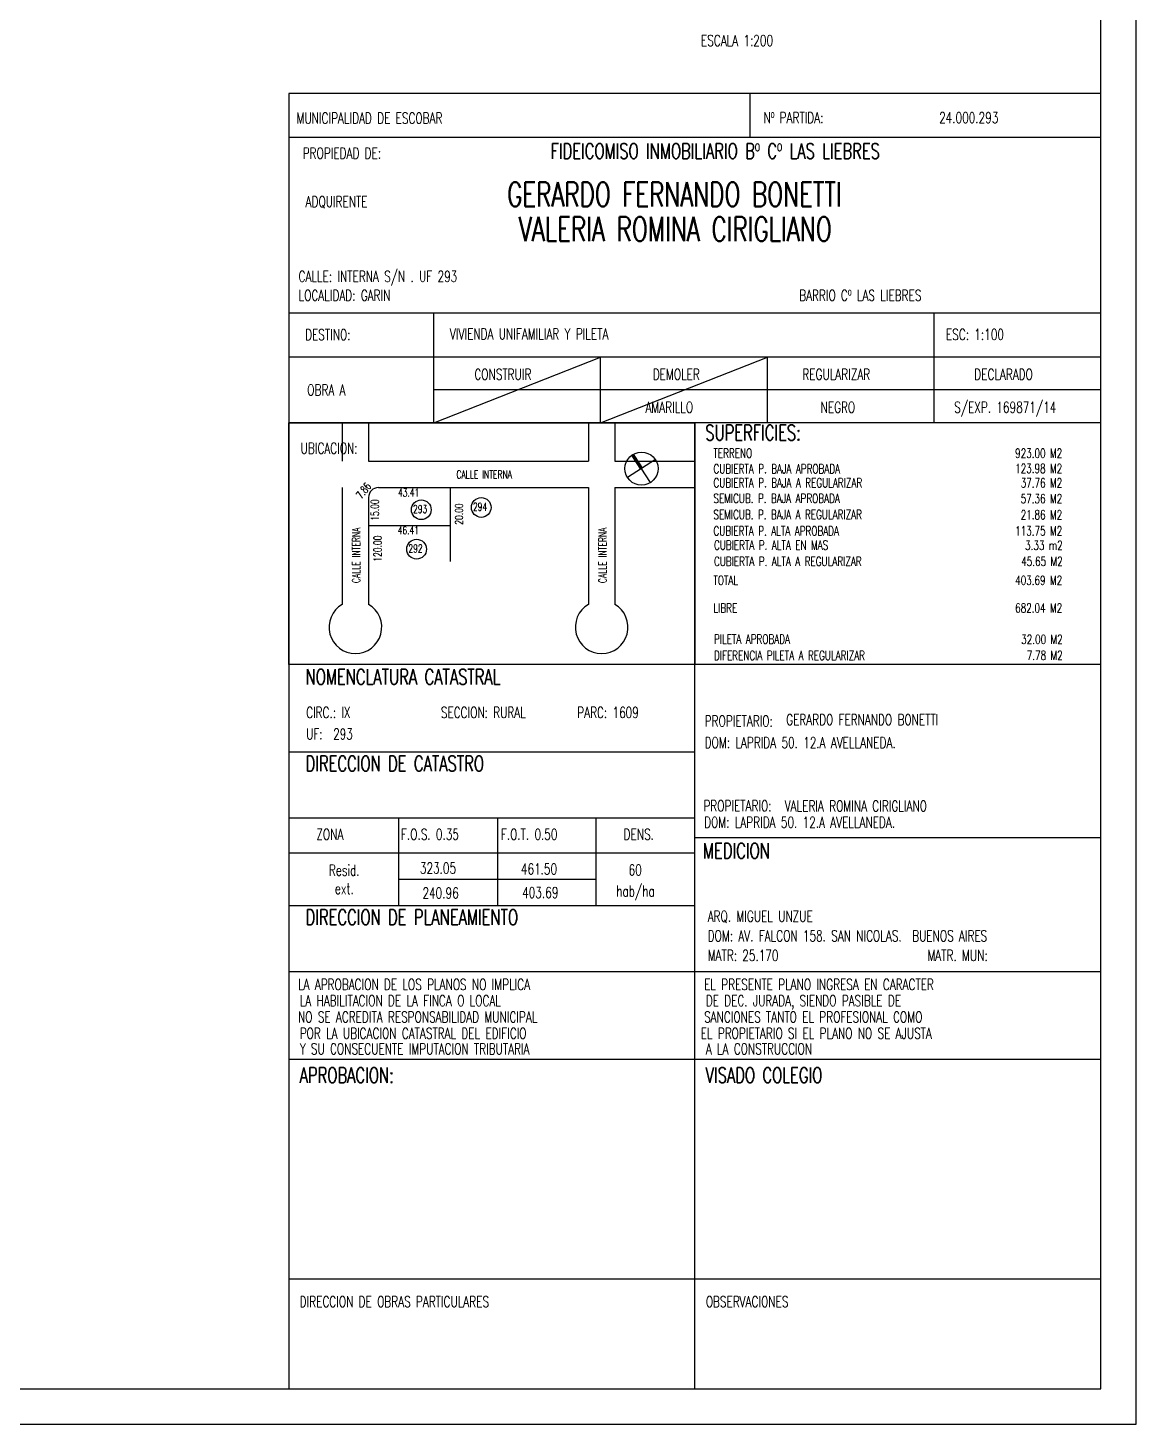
# Model space of a CAD drawing. Header units: millimetres. Extents: x 237 to 802, y 86 to 296.
# Drawn here: x 418.44 to 443.68, y 103.01 to 134.81 of the extents above; entities that cross this region are included whole.
import ezdxf
from ezdxf.enums import TextEntityAlignment as Align

# ---------------------------------------------------------------- set-up
doc = ezdxf.new("R2010")
doc.units = ezdxf.units.MM
for name, color, linetype in [('01', 1, 'Continuous'), ('02', 1, 'Continuous'), ('A-COTAS', 7, 'Continuous'), ('pl', 7, 'Continuous'), ('texto', 1, 'Continuous')]:
    doc.layers.add(name, color=color, linetype=linetype)
doc.styles.add('GRAL', font='romans.shx', dxfattribs={"width": 0.7})

msp = doc.modelspace()

# ---------------------------------------------------------------- linework, layer by layer
at = {"color": 9}
for p, q in [((428.0622, 124.3376), (428.0622, 123.4773)), ((428.0622, 123.4773), (428.0622, 122.655))]:
    msp.add_line(p, q, dxfattribs=at)
msp.add_lwpolyline([(424.3846, 125.8111), (433.6346, 125.8111), (433.6346, 120.3111), (424.3846, 120.3111)], close=True, dxfattribs=at)
for centre in [(427.4012, 123.8323), (428.7665, 123.8851), (427.2955, 122.9347)]:
    msp.add_circle(centre, 0.2251, dxfattribs=at)
msp.add_arc((426.4237, 124.1147), 0.2229, 90, 180, dxfattribs=at)
at = {"layer": '01', "linetype": 'Continuous'}
for p, q in [((427.6846, 125.8111), (431.4846, 127.3111)), ((431.4846, 125.8111), (435.2846, 127.3111))]:
    msp.add_line(p, q, dxfattribs=at)
at = {"layer": '01'}
for p, q in [((426.2008, 124.9376), (431.2099, 124.9376)), ((431.8099, 124.9376), (433.6346, 124.9376)), ((426.4237, 124.3376), (431.2099, 124.3376)), ((431.8099, 124.3376), (433.6346, 124.3376)), ((426.2008, 123.4773), (428.0622, 123.4773))]:
    msp.add_line(p, q, dxfattribs=at)
for points in [[(425.6008, 125.8111), (425.6008, 124.9376)], [(426.2008, 125.8111), (426.2008, 124.9376)], [(431.2099, 125.8111), (431.2099, 124.9376)], [(431.8099, 125.8111), (431.8099, 124.9376)], [(425.6008, 124.3376), (425.6008, 121.6783)], [(431.2099, 124.3376), (431.2099, 121.6783)], [(431.8099, 124.3376), (431.8099, 121.6783)], [(426.2008, 124.1147), (426.2008, 121.6783)]]:
    msp.add_lwpolyline(points, dxfattribs=at)
for centre in [(425.9008, 121.1587), (431.5099, 121.1587)]:
    msp.add_arc(centre, 0.6, 120, 60, dxfattribs=at)
at = {"layer": '02'}
for p, q in [((426.8846, 116.8111), (426.8846, 114.8111)), ((429.1346, 116.8111), (429.1346, 114.8111)), ((431.3846, 114.8111), (431.3846, 116.8111)), ((431.3846, 115.4111), (426.8846, 115.4111))]:
    msp.add_line(p, q, dxfattribs=at)
at = {"layer": 'A-COTAS', "color": 6}
for p, q in [((432.7348, 124.975), (432.1026, 124.564)), ((432.6242, 124.4534), (432.2132, 125.0856))]:
    msp.add_line(p, q, dxfattribs=at)
at = {"layer": 'A-COTAS', "color": 6, "const_width": 0.08}
msp.add_lwpolyline([(432.4187, 124.7695), (432.2132, 125.0856)], dxfattribs=at)
at = {"layer": 'A-COTAS', "color": 6}
msp.add_circle((432.4187, 124.7695), 0.377, dxfattribs=at)
at = {"layer": 'pl'}
for p, q in [((443.6846, 103.0111), (443.6846, 167.6243)), ((442.8846, 103.8111), (442.8846, 166.8243)), ((442.8846, 133.3111), (424.3846, 133.3111)), ((424.3846, 133.3111), (424.3846, 103.8111)), ((434.8846, 133.3111), (434.8846, 132.3111)), ((442.8846, 132.3111), (424.3846, 132.3111)), ((442.8846, 128.3111), (424.3846, 128.3111)), ((427.6846, 125.8111), (427.6846, 128.3111)), ((439.0846, 125.8111), (439.0846, 128.3111)), ((442.8846, 127.3111), (424.3846, 127.3111)), ((431.4846, 125.8111), (431.4846, 127.3111)), ((435.2846, 125.8111), (435.2846, 127.3111)), ((442.8846, 126.5611), (427.6846, 126.5611)), ((442.8846, 125.8111), (424.3846, 125.8111)), ((433.6346, 103.8111), (433.6346, 125.8111)), ((442.8846, 120.3111), (424.3846, 120.3111)), ((433.6346, 118.3111), (424.3846, 118.3111)), ((433.6346, 116.8111), (424.3846, 116.8111)), ((433.6346, 116.3703), (442.8846, 116.3703)), ((433.6346, 116.0111), (424.3846, 116.0111)), ((433.6346, 114.8111), (424.3846, 114.8111)), ((442.8846, 113.3111), (424.3846, 113.3111)), ((442.8846, 111.3111), (424.3846, 111.3111)), ((442.8846, 106.3111), (424.3846, 106.3111)), ((355.8846, 103.8111), (442.8846, 103.8111)), ((352.8846, 103.0111), (443.6846, 103.0111))]:
    msp.add_line(p, q, dxfattribs=at)

# ---------------------------------------------------------------- texts
at = {"layer": '02', "style": 'GRAL', "width": 0.7}
for s, height, p in [('ESCALA 1:200', 0.25, (433.773, 134.3935)), ('MUNICIPALIDAD DE ESCOBAR', 0.25, (424.5588, 132.6265)), ('Nº PARTIDA:', 0.25, (435.1967, 132.6368)), ('24.000.293', 0.25, (439.1967, 132.6368)), ('PROPIEDAD DE:', 0.25, (424.7007, 131.8267)), ('FIDEICOMISO INMOBILIARIO Bº Cº LAS LIEBRES', 0.35, (430.3485, 131.8267)), ('ADQUIRENTE', 0.25, (424.7667, 130.724)), ('CALLE: INTERNA S/N . UF 293', 0.25, (424.6053, 129.022)), ('LOCALIDAD: GARIN                                                                      BARRIO Cº LAS LIEBRES', 0.25, (424.6053, 128.591)), ('DESTINO:', 0.25, (424.755, 127.6948)), ('VIVIENDA UNIFAMILIAR Y PILETA', 0.25, (428.055, 127.7122)), ('ESC: 1:100', 0.25, (439.3544, 127.7001)), ('CONSTRUIR', 0.25, (428.6109, 126.7916)), ('DEMOLER', 0.25, (432.6741, 126.7916)), ('REGULARIZAR', 0.25, (436.083, 126.7916)), ('DECLARADO', 0.25, (439.9985, 126.7916)), ('OBRA A', 0.25, (424.8051, 126.4359)), ('AMARILLO', 0.25, (432.5068, 126.0416)), ('NEGRO', 0.25, (436.4985, 126.0416)), ('S/EXP. 169871/14', 0.25, (439.542, 126.0416)), ('UBICACION:', 0.25, (424.653, 125.1092)), ('TERRENO', 0.21, (434.0566, 125.0155)), ('CALLE INTERNA', 0.18, (428.2024, 124.5464)), ('CUBIERTA P. BAJA APROBADA', 0.21, (434.0566, 124.6612)), ('CUBIERTA P. BAJA A REGULARIZAR', 0.21, (434.0566, 124.3425)), ('43.41', 0.18, (426.8699, 124.1352)), ('SEMICUB. P. BAJA APROBADA', 0.21, (434.0566, 123.9869)), ('293', 0.18, (427.2134, 123.7589)), ('294', 0.18, (428.5786, 123.8117)), ('SEMICUB. P. BAJA A REGULARIZAR', 0.21, (434.0566, 123.6189)), ('46.41', 0.18, (426.8637, 123.2751)), ('CUBIERTA P. ALTA APROBADA', 0.21, (434.0566, 123.2461)), ('CUBIERTA P. ALTA EN MAS', 0.21, (434.0686, 122.9227)), ('292', 0.18, (427.1077, 122.8613)), ('CUBIERTA P. ALTA A REGULARIZAR', 0.21, (434.0686, 122.552)), ('TOTAL', 0.21, (434.0566, 122.1203)), ('LIBRE', 0.21, (434.0566, 121.4905)), ('PILETA APROBADA', 0.21, (434.0686, 120.7829)), ('DIFERENCIA PILETA A REGULARIZAR ', 0.21, (434.0686, 120.4104)), ('CIRC.: IX ', 0.25, (424.7778, 119.0911)), ('SECCION: RURAL ', 0.25, (427.8477, 119.0911)), ('PARC: 1609', 0.25, (430.9545, 119.0911)), ('PROPIETARIO: ', 0.25, (433.8582, 118.8964)), ('GERARDO FERNANDO BONETTI', 0.25, (435.714, 118.9275)), ('UF:  293', 0.25, (424.7778, 118.601)), ('DOM: LAPRIDA 50. 12.A AVELLANEDA.', 0.25, (433.8582, 118.4051)), ('PROPIETARIO: ', 0.25, (433.8282, 116.9658)), ('VALERIA ROMINA CIRIGLIANO', 0.25, (435.6803, 116.9618)), ('DOM: LAPRIDA 50. 12.A AVELLANEDA.', 0.25, (433.8447, 116.5905)), ('ZONA', 0.25, (425.0117, 116.3167)), ('F.O.S. 0.35', 0.25, (426.9392, 116.3167)), ('F.O.T. 0.50', 0.25, (429.2138, 116.3167)), ('DENS.', 0.25, (432.0117, 116.3167)), ('ARQ. MIGUEL UNZUE', 0.25, (433.9265, 114.45)), ('DOM: AV. FALCON 158. SAN NICOLAS.  BUENOS AIRES ', 0.25, (433.9265, 114.0033)), ('MATR: 25.170', 0.25, (433.9265, 113.5587)), ('MATR. MUN: ', 0.25, (438.9313, 113.5587)), ('LA APROBACION DE LOS PLANOS NO IMPLICA ', 0.25, (424.5934, 112.8972)), ('EL PRESENTE PLANO INGRESA EN CARACTER ', 0.25, (433.8434, 112.8972)), ('LA HABILITACION DE LA FINCA O LOCAL', 0.25, (424.6324, 112.5266)), ('DE DEC. JURADA, SIENDO PASIBLE DE ', 0.25, (433.8824, 112.5266)), ('NO SE ACREDITA RESPONSABILIDAD MUNICIPAL', 0.25, (424.5934, 112.1557)), ('SANCIONES TANTO EL PROFESIONAL COMO', 0.25, (433.8434, 112.1557)), ('POR LA UBICACION CATASTRAL DEL EDIFICIO', 0.25, (424.6324, 111.7851)), (' EL PROPIETARIO SI EL PLANO NO SE AJUSTA', 0.25, (433.647, 111.7851)), ('Y SU CONSECUENTE IMPUTACION TRIBUTARIA', 0.25, (424.6324, 111.4303)), ('A LA CONSTRUCCION', 0.25, (433.8824, 111.4303)), ('DIRECCION DE OBRAS PARTICULARES', 0.25, (424.6316, 105.6735)), ('OBSERVACIONES', 0.25, (433.8816, 105.6735))]:
    msp.add_text(s, height=height, dxfattribs=at).set_placement(p)
at = {"layer": '02', "color": 7, "style": 'GRAL', "width": 0.7}
for s, p in [('SUPERFICIES:', (433.8723, 125.4132)), ('NOMENCLATURA CATASTRAL', (424.7663, 119.8525)), ('DIRECCION DE CATASTRO', (424.7663, 117.8788)), ('MEDICION', (433.8198, 115.8912)), ('DIRECCION DE PLANEAMIENTO', (424.7663, 114.3788)), ('APROBACION:', (424.6316, 110.7816)), ('VISADO COLEGIO', (433.8816, 110.7816))]:
    msp.add_text(s, height=0.35, dxfattribs=at).set_placement(p)
at = {"layer": '02', "style": 'GRAL', "width": 0.7}
for s, p in [('923.00 M2', (442.001, 125.0155)), ('123.98 M2', (442.001, 124.6684)), ('37.76 M2', (442.001, 124.3406)), ('57.36 M2', (442.001, 123.9809)), ('21.86 M2', (442.001, 123.613)), ('113.75 M2', (442.001, 123.2472)), ('3.33 m2', (442.0129, 122.9168)), ('45.65 M2', (442.0129, 122.5531)), ('403.69 M2', (442.001, 122.1213)), ('682.04 M2', (442.001, 121.4916)), ('32.00 M2', (442.0129, 120.777)), ('7.78 M2', (442.0129, 120.4114))]:
    msp.add_text(s, height=0.21, dxfattribs=at).set_placement(p, align=Align.RIGHT)
for s, rotation, p in [('7.86', 51.45778, (426.0373, 124.0663)), ('15.00', 90, (426.4337, 123.5833)), ('20.00', 90, (428.3502, 123.491)), ('CALLE INTERNA', 90, (426.0061, 122.1623)), ('CALLE INTERNA', 90, (431.6216, 122.1623)), ('120.00', 90, (426.496, 122.6499))]:
    msp.add_text(s, height=0.18, rotation=rotation, dxfattribs=at).set_placement(p)
for s, p in [('323.05', (427.3693, 115.4723)), ('461.50', (429.6707, 115.4515)), ('60', (432.1258, 115.4289)), ('240.96', (427.4278, 114.9046)), ('403.69', (429.6981, 114.9162)), ('hab/ha', (431.8418, 114.9473))]:
    msp.add_text(s, height=0.25, dxfattribs=at).set_placement(p, align=Align.BOTTOM_LEFT)
at = {"layer": '02', "insert": (425.6472, 115.7491), "char_height": 0.25, "width": 2.716667, "attachment_point": 2, "style": 'GRAL'}
msp.add_mtext('Resid. \\Pext.', dxfattribs=at)
at = {"layer": 'texto', "color": 7, "style": 'GRAL', "width": 0.7}
for s, p in [('GERARDO FERNANDO BONETTI', (429.3586, 130.7414)), ('VALERIA ROMINA CIRIGLIANO', (429.624, 129.95))]:
    msp.add_text(s, height=0.55, dxfattribs=at).set_placement(p)

doc.saveas('drawing.dxf')
